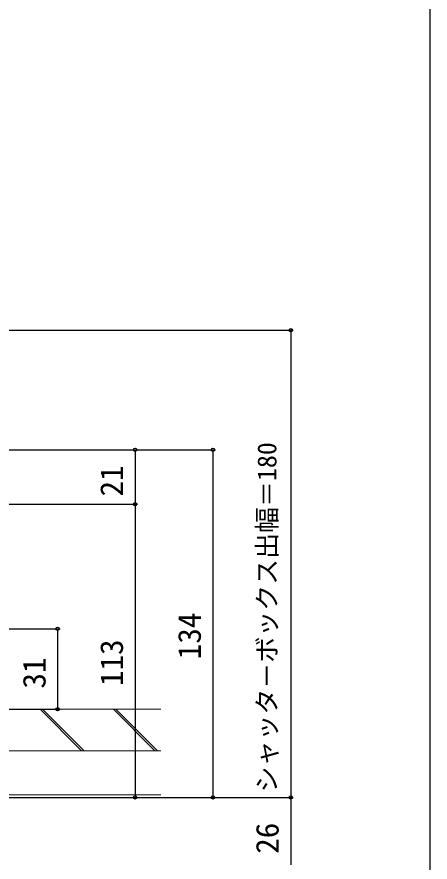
# Model space of a CAD drawing. Units: millimetres, scale not verified. Extents: x -525 to 525, y -783 to 779.
# Drawn here: x 365.7 to 525, y -608.7 to -283.1 of the extents above; entities that cross this region are included whole.
import ezdxf
from ezdxf.enums import TextEntityAlignment as Align

# ---------------------------------------------------------------- set-up
doc = ezdxf.new("R2010")
doc.units = ezdxf.units.MM
doc.header["$LTSCALE"] = 4
doc.layers.add('0-7_YKK_D', color=6, linetype='Continuous')
doc.layers.add('0-8_YKK_ZWAK', color=7, linetype='Continuous')
doc.layers.add('0-9_YSS_K', color=3, linetype='Continuous', lineweight=18)
doc.styles.add('ＭＳ ゴシック', font='')
doc.styles.get('ＭＳ ゴシック').set_extended_font_data('MS Gothic')

msp = doc.modelspace()

# ---------------------------------------------------------------- linework, layer by layer
at = {"layer": '0-7_YKK_D'}
for p, q in [((260.747, -403.8), (472.27, -403.8)), ((471.27, -403.8), (471.27, -583.8)), ((262.746, -449.8), (412.27, -449.8)), ((262.746, -449.8), (442.27, -449.8)), ((411.27, -449.8), (411.27, -470.8)), ((441.27, -449.8), (441.27, -583.8)), ((267.757, -470.8), (412.27, -470.8)), ((267.757, -470.8), (412.27, -470.8)), ((411.27, -470.8), (411.27, -583.8)), ((307.246, -518.8), (382.431, -518.8)), ((381.431, -518.8), (381.431, -549.8)), ((323.546, -549.8), (382.431, -549.8)), ((284.446, -583.8), (472.27, -583.8)), ((284.446, -583.8), (412.27, -583.8)), ((284.446, -583.8), (442.27, -583.8)), ((284.446, -583.8), (472.27, -583.8)), ((471.27, -583.8), (471.27, -609.8))]:
    msp.add_line(p, q, dxfattribs=at)
for centre in [(471.27, -403.8), (411.27, -449.8), (441.27, -449.8), (411.27, -470.8), (411.27, -470.8), (381.431, -518.8), (381.431, -549.8), (411.27, -583.8), (441.27, -583.8), (471.27, -583.8), (471.27, -583.8)]:
    msp.add_circle(centre, 0.637, dxfattribs=at)
at = {"layer": '0-8_YKK_ZWAK'}
msp.add_lwpolyline([(-525, -782.8), (525, -782.8), (525, 747.2)], dxfattribs=at)
at = {"layer": '0-9_YSS_K'}
for p, q in [((305.245, -549.8), (421.27, -549.8)), ((374.634, -549.8), (390.634, -565.8)), ((375.634, -549.8), (391.634, -565.8)), ((402.918, -549.8), (418.918, -565.8)), ((403.918, -549.8), (419.918, -565.8)), ((305.245, -565.8), (421.27, -565.8)), ((348.746, -583.8), (421.27, -583.8))]:
    msp.add_line(p, q, dxfattribs=at)
at = {"layer": '0-9_YSS_K', "color": 80}
msp.add_line((341.746, -582.8), (421.27, -582.8), dxfattribs=at)

# ---------------------------------------------------------------- texts
at = {"layer": '0-7_YKK_D', "style": 'ＭＳ ゴシック'}
for s, height, p in [('シャッタ－ボックス出幅＝180', 7.331, (467.963, -581.868)), ('21', 8.798, (409.27, -467.834)), ('134', 8.798, (439.27, -530.539)), ('113', 8.798, (409.27, -540.868)), ('31', 8.798, (379.431, -541.834)), ('26', 8.798, (469.27, -605.493))]:
    msp.add_text(s, height=height, rotation=90, dxfattribs=at).set_placement(p, align=Align.BOTTOM_LEFT)

doc.saveas('drawing.dxf')
